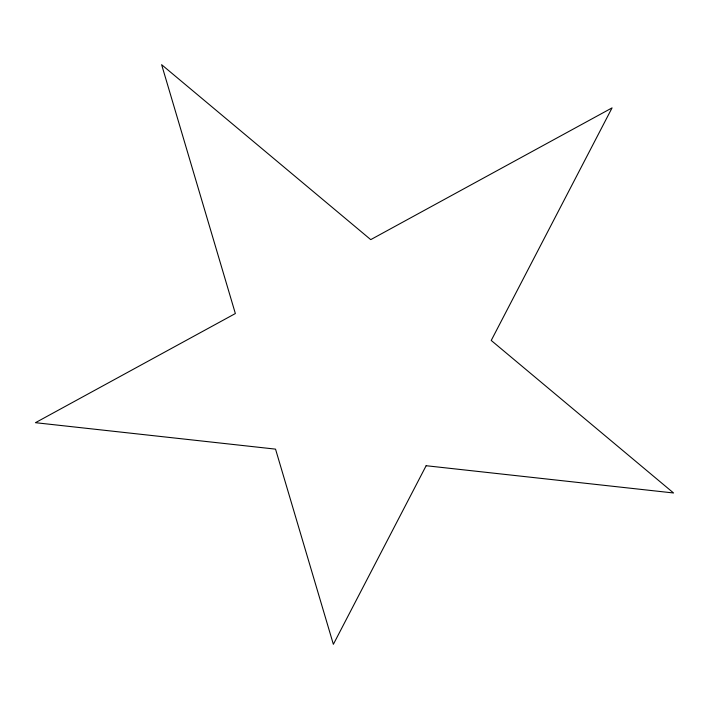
<?xml version="1.0" encoding="UTF-8"?>
<svg xmlns="http://www.w3.org/2000/svg" width="709" height="709" viewBox="0 0 709 709"><rect width="100%" height="100%" fill="white"/><g stroke="black" fill="none" stroke-linecap="round" stroke-linejoin="round"><path stroke-width="1.06" d="M426.144 465.724L333.363 644.313L275.535 449.134L35.45 422.688L235.361 313.546L161.625 64.687L370.736 239.633L612.062 107.883L491.231 340.453L673.55 492.977L426.144 465.724"/></g></svg>
